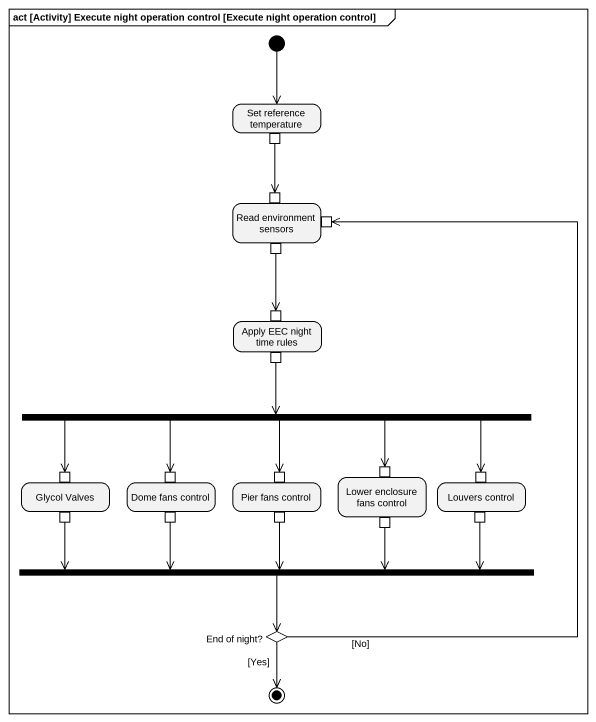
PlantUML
@startuml
mainframe act [Activity] Execute night operation control [Execute night operation control]
hide empty description
state "Set reference temperature" as Set_reference_temperature {
  state pin1 <<outputPin>>
}
state "Read environment sensors" as Read_environment_sensors {
  state pin2 <<inputPin>>
  state pin3 <<inputPin>>
  state pin4 <<outputPin>>
}
state "Apply EEC night time rules" as Apply_EEC_night_time_rules {
  state pin5 <<inputPin>>
  state pin6 <<outputPin>>
}
state fork1 <<fork>>
state "Lower enclosure fans control" as Lower_enclosure_fans_control {
  state pin10 <<inputPin>>
  state pin15 <<outputPin>>
}
state "Glycol Valves" as Glycol_Valves {
  state pin7 <<inputPin>>
  state pin12 <<outputPin>>
}
state "Dome fans control" as Dome_fans_control {
  state pin8 <<inputPin>>
  state pin13 <<outputPin>>
}
state "Pier fans control" as Pier_fans_control {
  state pin9 <<inputPin>>
  state pin14 <<outputPin>>
}
state "Louvers control" as Louvers_control {
  state pin11 <<inputPin>>
  state pin16 <<outputPin>>
}
state fork2 <<join>>
state "End of night?" as End_of_night <<choice>>
[*] --> Set_reference_temperature
pin1 --> pin2
pin4 --> pin5
pin6 --> fork1
fork1 -left-> pin7
fork1 -left-> pin8
fork1 --> pin9
fork1 -right-> pin10
fork1 -right-> pin11
pin12 -right-> fork2
pin13 -right-> fork2
pin14 --> fork2
pin15 -left-> fork2
pin16 -left-> fork2
fork2 --> End_of_night
End_of_night -up-> pin3 : [No]
End_of_night --> [*] : [Yes]
@enduml
